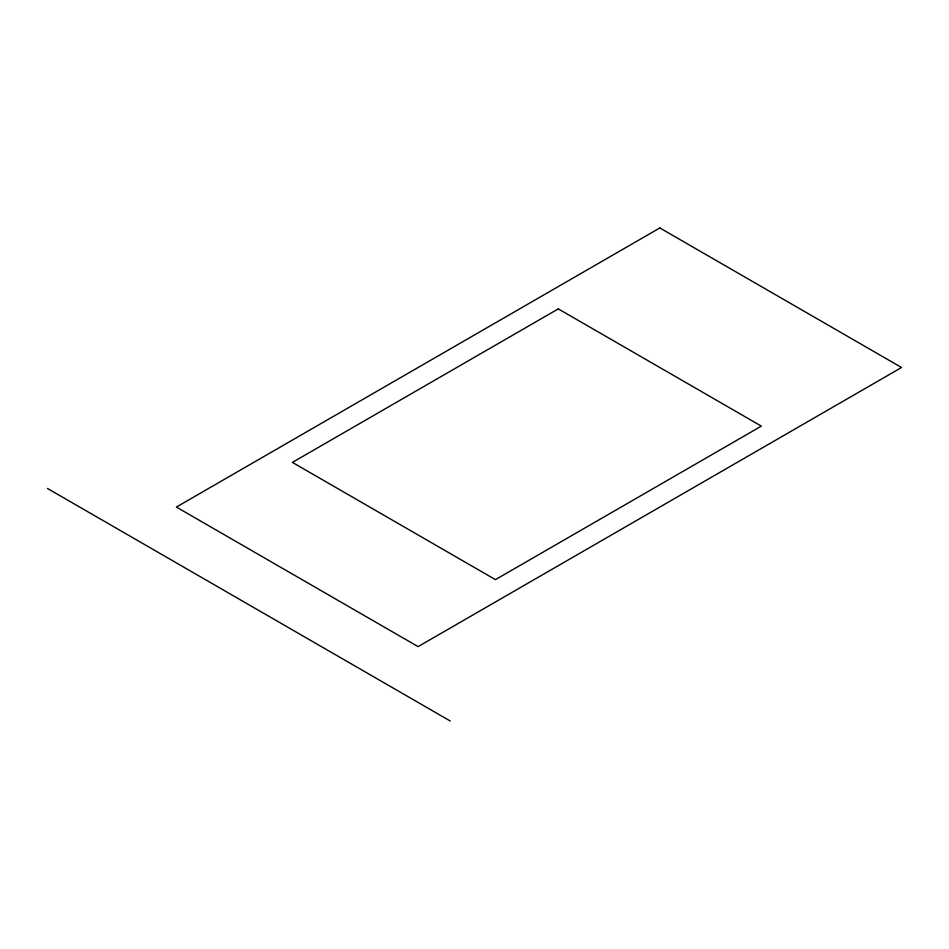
<?xml version="1.0" encoding="UTF-8"?>
<svg xmlns="http://www.w3.org/2000/svg" width="949" height="949" viewBox="0 0 949 949"><rect width="100%" height="100%" fill="white"/><g stroke="black" fill="none" stroke-linecap="round" stroke-linejoin="round"><path stroke-width="1.42" d="M47.45 488.45L450.324 721.05M659.828 227.95L176.372 507.063L418.094 646.625L901.55 367.5L659.828 227.95M558.297 308.888L292.399 462.4L495.449 579.637L761.347 426.125L558.297 308.888"/></g></svg>
